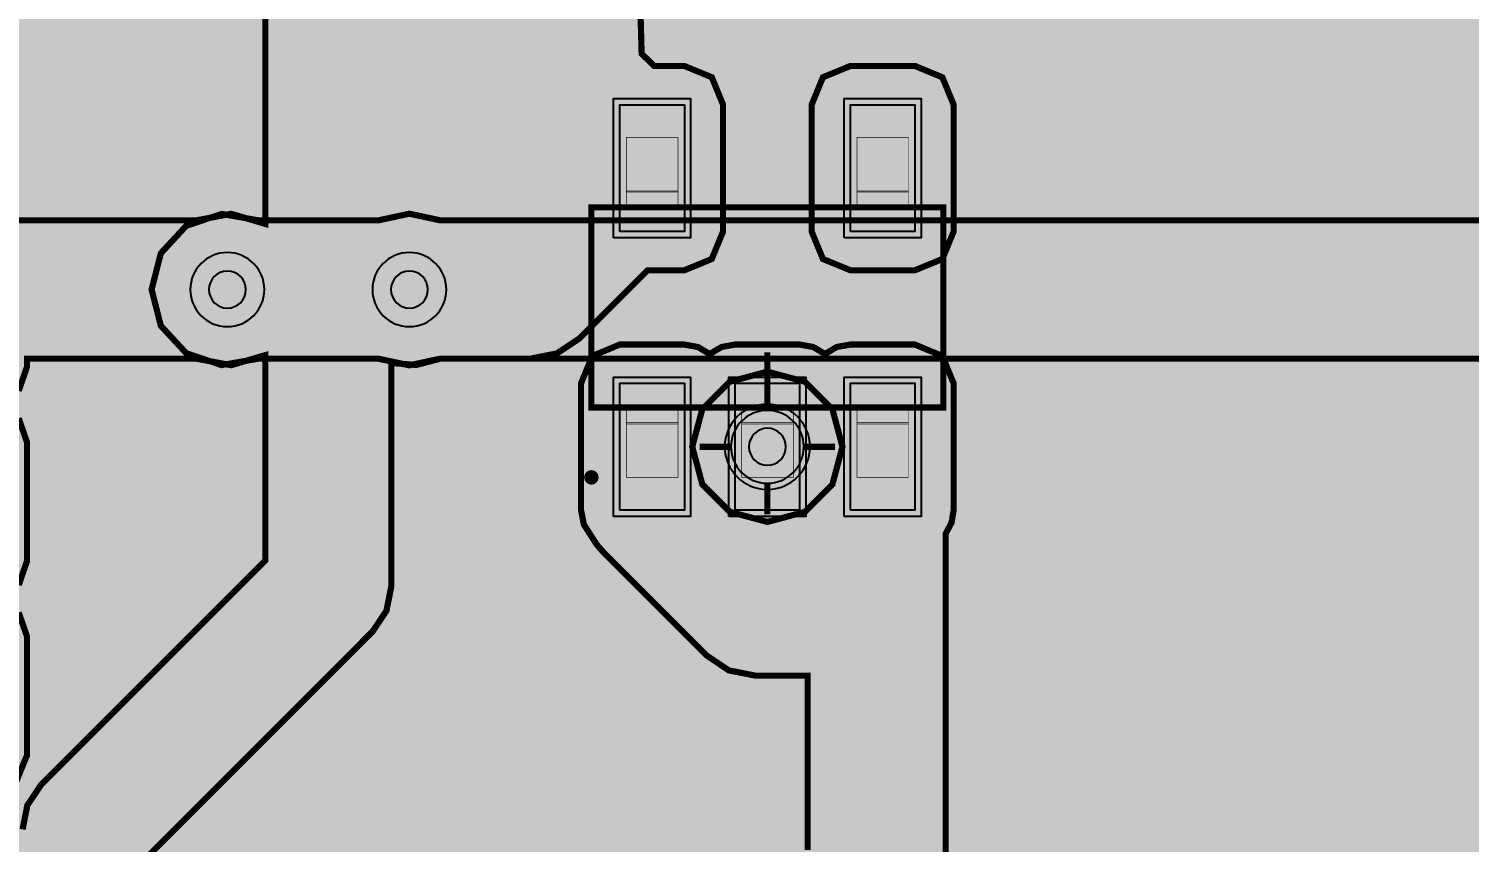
# Model space of a CAD drawing. Header units: millimetres. Extents: x -14.5 to 40, y -68.1 to 8.1.
# Drawn here: x 8.01 to 19.88, y -41.61 to -34.91 of the extents above; entities that cross this region are included whole.
import ezdxf

# ---------------------------------------------------------------- set-up
doc = ezdxf.new("R2010")
doc.units = ezdxf.units.MM
doc.header["$MEASUREMENT"] = 0
for name, color, linetype, true_color in [('Bottom-Layer', 7, 'Continuous', 0x0000ff), ('Bottom-Paste-Mask-Layer', 7, 'Continuous', 0x800000), ('Bottom-Solder-Mask-Layer', 7, 'Continuous', 0xaa00ff), ('Component-Marking-Layer', 7, 'Continuous', 0x66ffcc), ('Component-Shape-Layer', 7, 'Continuous', 0x00cccc), ('Document-Layer', 7, 'Continuous', 0xffffff), ('Hole-Layer', 7, 'Continuous', 0x222222), ('Multi-Layer', 7, 'Continuous', 0xc0c0c0), ('Pin-Floating-Layer', 7, 'Continuous', 0xff99ff), ('Pin-Soldering-Layer', 7, 'Continuous', 0xcc9999), ('Top-Layer', 7, 'Continuous', 0xff0000), ('Top-Paste-Mask-Layer', 7, 'Continuous', 0x808080), ('Top-Silkscreen-Layer', 7, 'Continuous', 0xffff00), ('Top-Solder-Mask-Layer', 7, 'Continuous', 0x800080)]:
    doc.layers.add(name, color=color, linetype=linetype, true_color=true_color)

msp = doc.modelspace()

# ---------------------------------------------------------------- hatches: boundary and pattern name
at = {"layer": 'Bottom-Layer'}
for points in [[(0.78, -0.455), (20.521, -0.455), (20.278, -0.675), (20.181, -0.987), (20.257, -1.305), (20.485, -1.541), (20.8, -1.627), (21.116, -1.541), (21.343, -1.305), (21.419, -0.987), (21.322, -0.675), (21.079, -0.455), (39.12, -0.455), (39.382, -0.618), (39.545, -0.88), (39.545, -6.251), (38.746, -5.453), (38.697, -5.411), (38.642, -5.377), (38.946, -5.087), (39.127, -4.709), (39.164, -4.291), (39.051, -3.887), (38.802, -3.55), (38.45, -3.321), (38.04, -3.232), (37.625, -3.293), (37.259, -3.496), (36.987, -3.816), (36.846, -4.211), (36.854, -4.631), (37.009, -5.02), (37.292, -5.33), (34.953, -5.33), (35.294, -5.053), (35.509, -4.669), (35.567, -4.233), (35.46, -3.807), (35.203, -3.45), (34.832, -3.214), (34.4, -3.131), (33.968, -3.214), (33.597, -3.45), (33.34, -3.807), (33.233, -4.233), (33.291, -4.669), (33.506, -5.053), (33.847, -5.33), (33.712, -5.33), (33.435, -5.153), (33.106, -5.142), (32.817, -5.3), (32.649, -5.583), (32.648, -5.912), (32.814, -6.196), (33.102, -6.355), (33.431, -6.347), (33.269, -6.704), (33.235, -7.095), (33.332, -7.475), (31.334, -9.474), (25.611, -9.474), (25.455, -9.173), (25.164, -8.998), (24.825, -9.001), (24.538, -9.181), (22.174, -9.181), (14.623, -1.631), (14.567, -1.339), (14.382, -1.106), (14.11, -0.986), (13.813, -1.005), (13.559, -1.159), (13.405, -1.413), (13.386, -1.71), (13.506, -1.982), (13.739, -2.167), (14.031, -2.223), (18.865, -7.057), (18.573, -7.11), (18.339, -7.292), (18.216, -7.563), (18.234, -7.859), (18.387, -8.113), (18.641, -8.266), (18.937, -8.284), (19.208, -8.161), (19.39, -7.927), (19.443, -7.635), (21.681, -9.874), (20.167, -9.874), (20.123, -9.831), (20.046, -9.497), (19.804, -9.255), (19.47, -9.177), (19.146, -9.286), (18.928, -9.551), (18.883, -9.89), (15.196, -6.204), (15.06, -6.113), (14.9, -6.081), (14.362, -6.081), (14.116, -5.915), (13.821, -5.881), (13.543, -5.988), (13.347, -6.211), (13.276, -6.5), (13.347, -6.789), (13.543, -7.012), (13.821, -7.119), (14.116, -7.085), (14.362, -6.919), (14.726, -6.919), (16.875, -9.067), (16.648, -9.308), (16.577, -9.631), (15.026, -11.181), (11.462, -11.181), (11.186, -11.004), (10.858, -10.992), (10.569, -11.149), (10.569, -7.156), (10.622, -6.853), (10.524, -6.561), (10.298, -6.352), (10, -6.276), (9.702, -6.352), (9.476, -6.561), (9.378, -6.853), (9.431, -7.156), (9.431, -15.4), (9.474, -15.618), (9.598, -15.802), (10.176, -16.381), (8.062, -16.381), (7.816, -16.215), (7.521, -16.181), (7.243, -16.288), (7.047, -16.511), (6.976, -16.8), (7.047, -17.089), (7.243, -17.312), (7.521, -17.419), (7.816, -17.386), (8.062, -17.219), (10.006, -17.219), (9.878, -17.546), (9.947, -17.889), (10.19, -18.142), (10.531, -18.223), (11.404, -19.096), (11.54, -19.187), (11.7, -19.219), (13.5, -19.219), (13.66, -19.187), (13.796, -19.096), (19.869, -13.023), (20.113, -12.987), (20.323, -12.859), (20.467, -12.66), (30.681, -22.874), (30.681, -39.916), (30.405, -40.12), (30.279, -40.439), (30.341, -40.776), (30.571, -41.03), (30.901, -41.124), (31.231, -41.029), (31.231, -57.088), (31.065, -57.334), (31.031, -57.629), (31.138, -57.907), (31.361, -58.103), (31.65, -58.174), (31.939, -58.103), (32.162, -57.907), (32.269, -57.629), (32.236, -57.334), (32.069, -57.088), (32.069, -54.661), (33.727, -56.319), (33.784, -56.611), (33.97, -56.844), (34.243, -56.964), (33.884, -57.323), (33.548, -57.226), (33.212, -57.326), (32.982, -57.591), (32.932, -57.937), (33.077, -58.257), (33.37, -58.448), (33.721, -58.45), (34.017, -58.264), (34.141, -58.223), (34.246, -58.146), (36.246, -56.146), (36.337, -56.01), (36.369, -55.85), (36.369, -54.05), (36.337, -53.89), (36.246, -53.754), (33.619, -51.126), (33.619, -18.759), (33.669, -18.766), (33.72, -18.769), (34.881, -18.769), (34.881, -49.038), (34.715, -49.284), (34.681, -49.579), (34.788, -49.857), (35.011, -50.053), (35.3, -50.124), (35.589, -50.053), (35.812, -49.857), (35.919, -49.579), (35.886, -49.284), (35.719, -49.038), (35.719, -18.874), (36.932, -17.661), (37.001, -18.097), (37.226, -18.477), (37.577, -18.745), (38.002, -18.865), (38.441, -18.818), (38.831, -18.612), (38.831, -44.956), (38.584, -44.809), (38.298, -44.79), (38.033, -44.902), (37.848, -45.121), (37.781, -45.4), (37.848, -45.679), (38.033, -45.899), (38.298, -46.011), (38.584, -45.991), (38.831, -45.845), (38.831, -49.576), (38.481, -49.926), (38.189, -49.983), (37.956, -50.168), (37.836, -50.44), (37.855, -50.736), (38.009, -50.991), (38.263, -51.145), (38.56, -51.164), (38.832, -51.043), (39.017, -50.81), (39.073, -50.519), (39.545, -50.047), (39.545, -59.32), (39.382, -59.582), (39.12, -59.745), (0.78, -59.745), (0.518, -59.582), (0.355, -59.32), (0.355, -0.88), (0.518, -0.618)], [(11.406, -36.483), (11.15, -36.428), (10.894, -36.483), (9.906, -36.483), (9.603, -36.43), (9.311, -36.528), (9.102, -36.754), (9.026, -37.053), (9.102, -37.351), (9.311, -37.577), (9.603, -37.675), (9.906, -37.622), (10.894, -37.622), (11.15, -37.677), (11.406, -37.622), (20.914, -37.622), (26.067, -42.774), (26.243, -43.026), (26.519, -43.163), (26.827, -43.151), (27.091, -42.994), (27.249, -42.729), (27.26, -42.422), (27.123, -42.146), (26.871, -41.969), (21.552, -36.65), (21.368, -36.527), (21.15, -36.483)], [(13.481, -38.348), (13.564, -38.657), (13.791, -38.884), (14.1, -38.967), (14.41, -38.884), (14.636, -38.657), (14.719, -38.348), (14.636, -38.038), (14.41, -37.812), (14.1, -37.729), (13.791, -37.812), (13.564, -38.038)], [(13.8, -38.348, 1), (14.4, -38.348, 1)]]:
    msp.add_hatch(color=256, dxfattribs=at).paths.add_polyline_path(points)
at = {"layer": 'Bottom-Paste-Mask-Layer'}
msp.add_hatch(color=256, dxfattribs=at).paths.add_polyline_path([(13.8, -38.348, 1), (14.4, -38.348, 1)])
at = {"layer": 'Bottom-Solder-Mask-Layer'}
msp.add_hatch(color=256, dxfattribs=at).paths.add_polyline_path([(13.749, -38.348, 1), (14.451, -38.348, 1)])
at = {"layer": 'Component-Marking-Layer'}
msp.add_hatch(color=256, dxfattribs=at).paths.add_polyline_path([(12.59, -38.6, 1), (12.71, -38.6, 1)])
msp.add_hatch(color=256, dxfattribs=at).paths.add_polyline_path([(12.59, -38.6, 1), (12.71, -38.6, 1)])
at = {"layer": 'Hole-Layer'}
msp.add_hatch(color=256, dxfattribs=at).paths.add_polyline_path([(13.948, -38.348, 1), (14.253, -38.348, 1)])
at = {"layer": 'Multi-Layer'}
msp.add_hatch(color=256, dxfattribs=at).paths.add_polyline_path([(13.8, -38.348, 1), (14.4, -38.348, 1)])
msp.add_hatch(color=256, dxfattribs=at).paths.add_polyline_path([(13.8, -38.348, 1), (14.4, -38.348, 1)])
msp.add_hatch(color=256, dxfattribs=at).paths.add_polyline_path([(13.8, -38.348, 1), (14.4, -38.348, 1)])
at = {"layer": 'Pin-Floating-Layer'}
for points in [[(12.938, -36.24), (13.363, -36.24), (13.363, -36.385), (12.938, -36.385)], [(12.938, -36.24), (13.363, -36.24), (13.363, -36.385), (12.938, -36.385)], [(14.838, -36.24), (15.263, -36.24), (15.263, -36.385), (14.838, -36.385)], [(14.838, -36.24), (15.263, -36.24), (15.263, -36.385), (14.838, -36.385)], [(12.938, -38.015), (13.363, -38.015), (13.363, -38.16), (12.938, -38.16)], [(12.938, -38.015), (13.363, -38.015), (13.363, -38.16), (12.938, -38.16)], [(13.888, -38.015), (14.313, -38.015), (14.313, -38.16), (13.888, -38.16)], [(13.888, -38.015), (14.313, -38.015), (14.313, -38.16), (13.888, -38.16)], [(14.838, -38.015), (15.263, -38.015), (15.263, -38.16), (14.838, -38.16)], [(14.838, -38.015), (15.263, -38.015), (15.263, -38.16), (14.838, -38.16)]]:
    msp.add_hatch(color=256, dxfattribs=at).paths.add_polyline_path(points)
at = {"layer": 'Pin-Soldering-Layer'}
for points in [[(12.938, -36.25), (13.363, -36.25), (13.363, -35.8), (12.938, -35.8)], [(12.938, -36.25), (13.363, -36.25), (13.363, -35.8), (12.938, -35.8)], [(14.838, -36.25), (15.263, -36.25), (15.263, -35.8), (14.838, -35.8)], [(14.838, -36.25), (15.263, -36.25), (15.263, -35.8), (14.838, -35.8)], [(12.938, -38.15), (13.363, -38.15), (13.363, -38.6), (12.938, -38.6)], [(12.938, -38.15), (13.363, -38.15), (13.363, -38.6), (12.938, -38.6)], [(13.888, -38.15), (14.313, -38.15), (14.313, -38.6), (13.888, -38.6)], [(13.888, -38.15), (14.313, -38.15), (14.313, -38.6), (13.888, -38.6)], [(14.838, -38.15), (15.263, -38.15), (15.263, -38.6), (14.838, -38.6)], [(14.838, -38.15), (15.263, -38.15), (15.263, -38.6), (14.838, -38.6)]]:
    msp.add_hatch(color=256, dxfattribs=at).paths.add_polyline_path(points)
at = {"layer": 'Top-Layer'}
for points in [[(0.78, -0.455), (14.181, -0.455), (14.181, -1.003), (13.834, -0.999), (13.538, -1.181), (12.998, -1.181), (12.998, -1.006), (12.904, -0.78), (12.679, -0.687), (11.302, -0.687), (11.076, -0.78), (10.983, -1.006), (10.983, -2.138), (11.076, -2.364), (11.302, -2.457), (12.679, -2.457), (12.904, -2.364), (12.998, -2.138), (12.998, -2.019), (13.538, -2.019), (13.73, -2.163), (13.962, -2.223), (14.2, -2.191), (14.186, -2.245), (14.181, -2.3), (14.181, -2.7), (14.184, -2.741), (14.191, -2.781), (12.905, -2.781), (12.802, -2.711), (12.679, -2.687), (11.302, -2.687), (11.076, -2.78), (10.983, -3.006), (10.983, -3.775), (10.729, -4.028), (10.434, -4.028), (9.62, -3.214), (9.62, -2.85), (9.562, -2.667), (9.409, -2.55), (9.562, -2.433), (9.62, -2.25), (9.62, -1.45), (9.526, -1.224), (9.301, -1.131), (8.401, -1.131), (8.175, -1.224), (8.082, -1.45), (8.082, -2.25), (8.139, -2.433), (8.292, -2.55), (8.2, -2.602), (8.13, -2.681), (6.309, -2.681), (6.236, -2.587), (6.134, -2.526), (6.286, -2.409), (6.344, -2.226), (6.344, -1.426), (6.251, -1.2), (6.025, -1.107), (5.125, -1.107), (4.899, -1.2), (4.806, -1.426), (4.806, -2.226), (4.864, -2.409), (5.017, -2.526), (4.864, -2.643), (4.806, -2.826), (4.806, -3.626), (4.868, -3.815), (5.03, -3.931), (5.03, -4.952), (4.882, -4.952), (4.656, -5.046), (4.563, -5.272), (4.563, -6.649), (4.656, -6.874), (4.882, -6.968), (6.014, -6.968), (6.24, -6.874), (6.333, -6.649), (6.333, -5.272), (6.289, -5.109), (6.168, -4.992), (6.168, -3.911), (6.229, -3.871), (6.279, -3.819), (8.13, -3.819), (8.246, -3.929), (8.401, -3.969), (8.765, -3.969), (9.748, -4.952), (9.65, -5.066), (9.615, -5.212), (9.615, -5.981), (9.598, -5.998), (9.474, -6.182), (9.431, -6.4), (9.431, -6.644), (9.376, -6.9), (9.431, -7.156), (9.431, -7.211), (9.356, -7.211), (9.131, -7.304), (9.037, -7.53), (9.037, -8.365), (7.867, -7.194), (7.867, -6.968), (8.014, -6.968), (8.24, -6.874), (8.333, -6.649), (8.333, -5.272), (8.24, -5.046), (8.014, -4.952), (6.882, -4.952), (6.656, -5.046), (6.563, -5.272), (6.563, -6.649), (6.656, -6.874), (6.882, -6.968), (7.029, -6.968), (7.029, -7.368), (7.061, -7.528), (7.152, -7.664), (8.944, -9.456), (8.997, -9.502), (9.057, -9.537), (8.925, -9.655), (8.876, -9.825), (8.876, -11.175), (8.876, -11.178), (8.876, -11.181), (8, -11.181), (7.84, -11.213), (7.704, -11.304), (2.293, -16.715), (1.311, -16.715), (1.086, -16.808), (0.992, -17.034), (0.992, -18.166), (1.086, -18.392), (1.311, -18.485), (2.689, -18.485), (2.914, -18.392), (3.008, -18.166), (3.008, -17.185), (8.174, -12.019), (10.538, -12.019), (10.8, -12.191), (11.113, -12.214), (11.397, -12.082), (11.581, -11.828), (11.581, -13), (11.613, -13.16), (11.704, -13.296), (12.504, -14.096), (12.64, -14.187), (12.8, -14.219), (13.227, -14.219), (13.44, -14.433), (13.078, -14.433), (12.853, -14.526), (12.759, -14.752), (12.759, -15.172), (11.115, -16.817), (11.003, -16.984), (10.963, -17.181), (10.754, -17.03), (10.502, -16.976), (10.393, -16.789), (10.189, -16.715), (8.812, -16.715), (8.586, -16.808), (8.492, -17.034), (8.492, -18.166), (8.586, -18.392), (8.812, -18.485), (10.189, -18.485), (10.393, -18.411), (10.502, -18.224), (10.754, -18.17), (10.963, -18.019), (10.963, -27.862), (10.931, -27.858), (10.9, -27.856), (10.2, -27.856), (9.974, -27.949), (9.881, -28.175), (9.881, -29.274), (7.776, -31.378), (7.215, -31.378), (6.989, -31.472), (6.896, -31.697), (6.896, -32.504), (6.989, -32.729), (7.215, -32.823), (8.079, -32.823), (8.304, -32.729), (8.398, -32.504), (8.398, -31.942), (10.596, -29.744), (10.9, -29.744), (10.931, -29.743), (10.963, -29.738), (10.963, -30.285), (10.115, -31.133), (10.002, -31.301), (9.963, -31.5), (9.963, -36.512), (9.682, -36.429), (9.394, -36.483), (7.905, -36.483), (7.801, -36.415), (7.68, -36.391), (5.591, -36.391), (5.591, -36.255), (7.517, -34.33), (8.079, -34.33), (8.304, -34.236), (8.398, -34.011), (8.398, -33.204), (8.304, -32.979), (8.079, -32.885), (7.215, -32.885), (6.989, -32.979), (6.896, -33.204), (6.896, -33.766), (4.97, -35.691), (4.97, -34.33), (4.983, -34.33), (5.209, -34.236), (5.302, -34.011), (5.302, -33.204), (5.209, -32.979), (4.983, -32.885), (4.119, -32.885), (3.893, -32.979), (3.8, -33.204), (3.8, -34.011), (3.893, -34.236), (4.119, -34.33), (4.132, -34.33), (4.132, -36.648), (3.544, -37.236), (3.544, -36.71), (3.451, -36.485), (3.225, -36.391), (2.591, -36.391), (2.591, -34.068), (2.56, -33.908), (2.469, -33.772), (2.463, -33.766), (2.463, -33.204), (2.369, -32.979), (2.144, -32.885), (1.28, -32.885), (1.054, -32.979), (0.961, -33.204), (0.961, -34.011), (1.054, -34.236), (1.28, -34.33), (1.753, -34.33), (1.753, -36.391), (1.12, -36.391), (0.894, -36.485), (0.801, -36.71), (0.801, -37.69), (0.869, -37.887), (1.044, -38), (0.869, -38.113), (0.801, -38.31), (0.801, -39.29), (0.869, -39.487), (1.044, -39.6), (0.869, -39.713), (0.801, -39.91), (0.801, -40.89), (0.894, -41.116), (1.12, -41.209), (3.225, -41.209), (3.451, -41.116), (3.544, -40.89), (3.544, -40.021), (5.256, -38.309), (5.256, -38.312), (5.256, -39.29), (5.324, -39.487), (5.5, -39.6), (5.324, -39.713), (5.256, -39.91), (5.256, -40.89), (5.349, -41.116), (5.575, -41.209), (7.68, -41.209), (7.906, -41.116), (7.999, -40.89), (7.999, -39.91), (7.931, -39.713), (7.756, -39.6), (7.931, -39.487), (7.999, -39.29), (7.999, -38.31), (7.931, -38.113), (7.756, -38), (7.931, -37.887), (7.999, -37.69), (7.999, -37.622), (9.394, -37.622), (9.682, -37.676), (9.963, -37.593), (9.963, -39.285), (8.115, -41.133), (8.002, -41.301), (7.963, -41.5), (7.963, -43.5), (8.002, -43.699), (8.115, -43.867), (11.115, -46.867), (11.283, -46.98), (11.482, -47.019), (11.781, -47.019), (11.781, -48.006), (11.095, -48.006), (10.869, -48.1), (10.776, -48.325), (10.776, -49.675), (10.869, -49.901), (11.095, -49.994), (11.236, -49.994), (11.236, -50.766), (9.901, -52.101), (9.793, -52.253), (9.74, -52.431), (4.7, -52.431), (4.482, -52.474), (4.298, -52.598), (3.379, -53.516), (2.973, -53.488), (2.583, -53.608), (2.262, -53.858), (2.052, -54.207), (1.981, -54.608), (2.058, -55.008), (2.273, -55.354), (2.598, -55.6), (2.261, -55.86), (2.045, -56.226), (1.982, -56.647), (2.08, -57.06), (2.325, -57.408), (2.683, -57.638), (3.1, -57.719), (3.517, -57.638), (3.875, -57.408), (4.12, -57.06), (4.218, -56.647), (4.155, -56.226), (3.939, -55.86), (3.602, -55.6), (3.906, -55.376), (4.119, -55.063), (4.215, -54.698), (4.184, -54.321), (4.936, -53.569), (10.071, -53.569), (10.401, -53.899), (10.584, -54.021), (10.8, -54.064), (12.3, -54.064), (12.516, -54.021), (12.699, -53.899), (13.056, -53.542), (13.056, -53.945), (13.082, -54.07), (13.154, -54.175), (13.082, -54.28), (13.056, -54.405), (13.056, -54.895), (13.15, -55.121), (13.375, -55.214), (13.535, -55.214), (13.535, -55.603), (13.567, -55.763), (13.657, -55.899), (15.832, -58.074), (15.832, -58.6), (15.925, -58.826), (16.151, -58.919), (16.951, -58.919), (17.177, -58.826), (17.27, -58.6), (17.27, -57.8), (17.177, -57.575), (16.951, -57.481), (16.425, -57.481), (14.373, -55.429), (14.373, -55.214), (14.532, -55.214), (14.758, -55.121), (14.851, -54.895), (14.851, -54.405), (14.826, -54.28), (14.753, -54.175), (14.826, -54.07), (14.851, -53.945), (14.851, -53.455), (14.826, -53.33), (14.753, -53.225), (14.826, -53.12), (14.851, -52.995), (14.851, -52.564), (15.768, -52.564), (15.898, -52.695), (15.696, -52.799), (15.615, -53.012), (15.615, -54.389), (15.708, -54.614), (15.934, -54.708), (17.066, -54.708), (17.292, -54.614), (17.385, -54.389), (17.385, -53.012), (17.293, -52.787), (17.069, -52.693), (17.069, -51.236), (18.311, -49.994), (19.205, -49.994), (19.431, -49.901), (19.524, -49.675), (19.524, -48.325), (19.483, -48.169), (19.372, -48.053), (19.372, -45.437), (19.543, -45.265), (19.616, -45.265), (19.644, -45.264), (19.672, -45.26), (20.215, -45.26), (20.215, -45.389), (20.308, -45.614), (20.534, -45.708), (21.666, -45.708), (21.892, -45.614), (21.985, -45.389), (21.985, -44.52), (22.215, -44.29), (22.215, -45.389), (22.308, -45.614), (22.534, -45.708), (23.666, -45.708), (23.892, -45.614), (23.985, -45.389), (23.985, -44.012), (23.892, -43.786), (23.666, -43.693), (22.812, -43.693), (22.836, -43.669), (24.764, -43.669), (25.031, -43.936), (25.031, -44.5), (25.044, -44.619), (25.081, -44.733), (25.081, -45.15), (25.121, -45.305), (25.231, -45.421), (25.231, -46.881), (24.95, -46.881), (24.724, -46.975), (24.631, -47.2), (24.631, -48.2), (24.724, -48.426), (24.95, -48.519), (26.45, -48.519), (26.676, -48.426), (26.769, -48.2), (26.769, -47.269), (27.593, -47.269), (27.593, -48.366), (27.686, -48.592), (27.912, -48.685), (29.289, -48.685), (29.514, -48.592), (29.608, -48.366), (29.608, -47.312), (31.731, -49.436), (31.731, -55.2), (31.773, -55.414), (31.891, -55.596), (31.384, -55.596), (31.173, -55.676), (31.067, -55.876), (29.7, -54.509), (29.961, -54.317), (30.134, -54.043), (30.194, -53.725), (30.194, -52.825), (30.109, -52.45), (29.87, -52.148), (29.525, -51.979), (29.14, -51.976), (28.792, -52.139), (28.687, -51.937), (28.475, -51.856), (27.969, -51.856), (27.969, -51.38), (28.275, -51.42), (28.563, -51.308), (28.762, -51.072), (28.823, -50.769), (28.896, -50.696), (28.902, -50.691), (28.907, -50.685), (29.289, -50.685), (29.514, -50.592), (29.608, -50.366), (29.608, -49.234), (29.514, -49.008), (29.289, -48.915), (27.912, -48.915), (27.686, -49.008), (27.593, -49.234), (27.593, -50.366), (27.604, -50.451), (27.638, -50.53), (27.636, -50.532), (26.769, -49.664), (26.769, -49.4), (26.676, -49.175), (26.45, -49.081), (24.95, -49.081), (24.75, -49.151), (24.639, -49.331), (24.425, -49.331), (24.207, -49.374), (24.023, -49.498), (22.198, -51.323), (22.074, -51.507), (22.031, -51.725), (22.031, -51.856), (21.525, -51.856), (21.313, -51.937), (21.208, -52.139), (20.855, -51.975), (20.466, -51.981), (20.119, -52.157), (20.119, -51.874), (21.407, -50.585), (22.389, -50.585), (22.614, -50.492), (22.708, -50.266), (22.708, -49.134), (22.614, -48.908), (22.389, -48.815), (21.012, -48.815), (20.786, -48.908), (20.693, -49.134), (20.693, -50.115), (19.404, -51.404), (19.313, -51.54), (19.281, -51.7), (19.281, -52.776), (19.181, -52.714), (19.066, -52.693), (17.934, -52.693), (17.708, -52.786), (17.615, -53.012), (17.615, -54.389), (17.708, -54.614), (17.934, -54.708), (18.081, -54.708), (18.081, -57.481), (17.649, -57.481), (17.423, -57.574), (17.33, -57.8), (17.33, -58.6), (17.423, -58.826), (17.649, -58.919), (18.449, -58.919), (18.675, -58.826), (18.768, -58.6), (18.768, -58.074), (18.796, -58.045), (18.887, -57.909), (18.919, -57.749), (18.919, -54.708), (19.066, -54.708), (19.292, -54.614), (19.385, -54.389), (19.385, -54.177), (19.394, -54.187), (19.404, -54.196), (20.204, -54.996), (20.34, -55.087), (20.5, -55.119), (22.5, -55.119), (22.66, -55.087), (22.796, -54.996), (24.047, -53.746), (24.054, -53.738), (24.062, -53.73), (24.354, -54.021), (24.49, -54.112), (24.65, -54.144), (24.85, -54.144), (25.01, -54.112), (25.146, -54.021), (25.25, -53.918), (26.68, -55.347), (26.816, -55.438), (26.976, -55.47), (28.402, -55.47), (29.197, -56.265), (28.887, -56.367), (28.632, -56.572), (28.464, -56.853), (28.406, -57.175), (28.406, -57.775), (28.504, -58.188), (28.777, -58.513), (29.167, -58.68), (29.59, -58.655), (29.957, -58.442), (29.957, -58.651), (29.989, -58.811), (30.08, -58.947), (30.877, -59.745), (0.78, -59.745), (0.518, -59.582), (0.355, -59.32), (0.355, -0.88), (0.518, -0.618)], [(12.969, -18.056), (13.023, -17.771), (12.943, -17.493), (12.746, -17.28), (12.474, -17.18), (12.186, -17.214), (13.465, -15.935), (13.803, -15.935), (13.844, -16.021), (13.904, -16.096), (15.381, -17.574), (15.381, -26.256), (14.225, -26.256), (14, -26.349), (13.906, -26.575), (13.906, -28.435), (14, -28.661), (14.225, -28.754), (15.381, -28.754), (15.381, -28.8), (15.413, -28.96), (15.504, -29.096), (18.904, -32.496), (19.04, -32.587), (19.2, -32.619), (19.538, -32.619), (19.559, -32.641), (19.581, -32.662), (19.581, -32.983), (19.518, -32.983), (19.293, -33.076), (19.199, -33.302), (19.199, -34.166), (19.293, -34.392), (19.518, -34.485), (20.325, -34.485), (20.551, -34.392), (20.644, -34.166), (20.644, -33.302), (20.582, -33.113), (20.419, -32.997), (20.419, -32.662), (20.582, -32.425), (20.621, -32.139), (20.528, -31.867), (20.655, -31.798), (20.739, -31.681), (20.856, -31.824), (21.034, -31.878), (21.32, -31.878), (21.32, -32.983), (21.025, -32.983), (20.8, -33.076), (20.706, -33.302), (20.706, -34.166), (20.8, -34.392), (21.025, -34.485), (21.832, -34.485), (22.057, -34.392), (22.151, -34.166), (22.151, -33.501), (22.156, -33.462), (22.158, -33.424), (22.158, -31.878), (22.444, -31.878), (22.669, -31.785), (22.763, -31.559), (22.763, -30.756), (28.181, -36.174), (28.181, -37.938), (28.019, -38.174), (27.979, -38.458), (28.07, -38.729), (28.273, -38.932), (24.751, -42.531), (22.6, -42.531), (22.382, -42.574), (22.198, -42.698), (21.203, -43.693), (20.534, -43.693), (20.308, -43.786), (20.215, -44.012), (20.215, -44.14), (19.316, -44.14), (19.279, -44.141), (19.242, -44.145), (19.006, -44.145), (18.781, -44.238), (18.687, -44.464), (18.687, -44.537), (18.513, -44.711), (18.513, -44.454), (18.419, -44.228), (18.194, -44.135), (18.121, -44.135), (17.483, -43.497), (17.514, -43.421), (17.525, -43.339), (17.525, -41.989), (17.432, -41.764), (17.206, -41.67), (15.796, -41.67), (15.674, -41.695), (15.57, -41.764), (15.57, -39.063), (15.618, -38.972), (15.635, -38.87), (15.635, -37.825), (15.542, -37.6), (15.316, -37.506), (14.784, -37.506), (14.672, -37.526), (14.575, -37.584), (14.478, -37.526), (14.366, -37.506), (13.834, -37.506), (13.723, -37.526), (13.625, -37.584), (13.528, -37.526), (13.416, -37.506), (12.884, -37.506), (12.658, -37.6), (12.565, -37.825), (12.565, -38.87), (12.588, -38.988), (12.653, -39.09), (12.696, -39.156), (12.748, -39.216), (13.599, -40.067), (13.783, -40.19), (14.001, -40.233), (14.432, -40.233), (14.432, -41.67), (13.796, -41.67), (13.57, -41.764), (13.477, -41.989), (13.477, -43.339), (13.57, -43.565), (13.796, -43.658), (13.892, -43.658), (13.628, -43.923), (12.624, -42.919), (12.624, -42.025), (12.531, -41.8), (12.305, -41.706), (10.895, -41.706), (10.718, -41.76), (10.6, -41.904), (10.483, -41.76), (10.305, -41.706), (9.01, -41.706), (10.849, -39.867), (10.961, -39.699), (11.001, -39.5), (11.001, -37.658), (11.207, -37.674), (11.406, -37.622), (12.15, -37.622), (12.368, -37.578), (12.552, -37.455), (13.113, -36.894), (13.416, -36.894), (13.642, -36.801), (13.735, -36.575), (13.735, -35.53), (13.642, -35.304), (13.416, -35.211), (13.166, -35.211), (13.147, -35.191), (13.128, -35.172), (13.064, -35.111), (12.996, -32.594), (13.105, -32.594), (13.283, -32.54), (13.4, -32.397), (13.518, -32.54), (13.695, -32.594), (15.105, -32.594), (15.331, -32.501), (15.424, -32.275), (15.424, -30.925), (15.331, -30.699), (15.105, -30.606), (13.695, -30.606), (13.518, -30.66), (13.4, -30.804), (13.283, -30.66), (13.105, -30.606), (12.969, -30.606)], [(14.465, -36.575), (14.558, -36.801), (14.784, -36.894), (15.316, -36.894), (15.542, -36.801), (15.635, -36.575), (15.635, -35.53), (15.542, -35.304), (15.316, -35.211), (14.784, -35.211), (14.558, -35.304), (14.465, -35.53)], [(12.884, -36.575), (12.884, -35.53), (13.416, -35.53), (13.416, -36.575)], [(14.784, -36.575), (14.784, -35.53), (15.316, -35.53), (15.316, -36.575)], [(12.884, -38.87), (12.884, -37.825), (13.416, -37.825), (13.416, -38.87)], [(13.834, -38.87), (13.834, -37.825), (14.366, -37.825), (14.366, -38.87)], [(14.784, -38.87), (14.784, -37.825), (15.316, -37.825), (15.316, -38.87)], [(13.8, -38.348, 1), (14.4, -38.348, 1)]]:
    msp.add_hatch(color=256, dxfattribs=at).paths.add_polyline_path(points)
at = {"layer": 'Top-Paste-Mask-Layer'}
for points in [[(12.884, -36.575), (12.884, -35.53), (13.416, -35.53), (13.416, -36.575)], [(14.784, -36.575), (14.784, -35.53), (15.316, -35.53), (15.316, -36.575)], [(12.884, -38.87), (12.884, -37.825), (13.416, -37.825), (13.416, -38.87)], [(13.834, -38.87), (13.834, -37.825), (14.366, -37.825), (14.366, -38.87)], [(14.784, -38.87), (14.784, -37.825), (15.316, -37.825), (15.316, -38.87)], [(13.8, -38.348, 1), (14.4, -38.348, 1)]]:
    msp.add_hatch(color=256, dxfattribs=at).paths.add_polyline_path(points)
at = {"layer": 'Top-Solder-Mask-Layer'}
for points in [[(12.833, -36.626), (12.833, -35.479), (13.467, -35.479), (13.467, -36.626)], [(14.733, -36.626), (14.733, -35.479), (15.367, -35.479), (15.367, -36.626)], [(12.833, -38.921), (12.833, -37.774), (13.467, -37.774), (13.467, -38.921)], [(13.783, -38.921), (13.783, -37.774), (14.417, -37.774), (14.417, -38.921)], [(14.733, -38.921), (14.733, -37.774), (15.367, -37.774), (15.367, -38.921)], [(13.749, -38.348, 1), (14.451, -38.348, 1)]]:
    msp.add_hatch(color=256, dxfattribs=at).paths.add_polyline_path(points)

# ---------------------------------------------------------------- linework, layer by layer
at = {"layer": 'Bottom-Layer'}
for points, const_width in [([(21.15, -36.483), (11.406, -36.483), (11.15, -36.428), (10.894, -36.483), (9.906, -36.483), (9.603, -36.43), (9.311, -36.528), (9.102, -36.754), (9.026, -37.053), (9.102, -37.351), (9.311, -37.577), (9.603, -37.675), (9.906, -37.622), (10.894, -37.622), (11.15, -37.677), (11.406, -37.622), (20.914, -37.622)], 0.0508), ([(11.15, -37.053), (9.65, -37.053)], 0.5), ([(11.15, -37.053), (21.15, -37.053)], 0.5), ([(14.1, -38.05), (14.1, -37.791)], 0.0508), ([(13.803, -38.348), (13.543, -38.348)], 0.0508), ([(14.397, -38.348), (14.657, -38.348)], 0.0508), ([(14.1, -38.645), (14.1, -38.904)], 0.0508)]:
    msp.add_lwpolyline(points, dxfattribs=dict(at, const_width=const_width))
at = {"layer": 'Bottom-Layer', "const_width": 0.0508}
msp.add_lwpolyline([(13.481, -38.348), (13.564, -38.657), (13.791, -38.884), (14.1, -38.967), (14.41, -38.884), (14.636, -38.657), (14.719, -38.348), (14.636, -38.038), (14.41, -37.812), (14.1, -37.729), (13.791, -37.812), (13.564, -38.038)], close=True, dxfattribs=at)
at = {"layer": 'Bottom-Layer'}
msp.add_lwpolyline([(13.8, -38.348, 1), (14.4, -38.348, 1)], format="xyb", close=True, dxfattribs=at)
at = {"layer": 'Bottom-Paste-Mask-Layer'}
msp.add_lwpolyline([(13.8, -38.348, 1), (14.4, -38.348, 1)], format="xyb", close=True, dxfattribs=at)
at = {"layer": 'Bottom-Solder-Mask-Layer'}
msp.add_lwpolyline([(13.749, -38.348, 1), (14.451, -38.348, 1)], format="xyb", close=True, dxfattribs=at)
at = {"layer": 'Component-Marking-Layer', "const_width": 0.129}
msp.add_lwpolyline([(12.59, -38.6, 1), (12.71, -38.6, 1)], format="xyb", close=True, dxfattribs=at)
msp.add_lwpolyline([(12.59, -38.6, 1), (12.71, -38.6, 1)], format="xyb", close=True, dxfattribs=at)
at = {"layer": 'Component-Shape-Layer', "const_width": 0.0508}
msp.add_lwpolyline([(12.65, -36.375), (15.55, -36.375), (15.55, -38.025), (12.65, -38.025)], close=True, dxfattribs=at)
msp.add_lwpolyline([(12.65, -36.375), (15.55, -36.375), (15.55, -38.025), (12.65, -38.025)], close=True, dxfattribs=at)
at = {"layer": 'Document-Layer', "const_width": 0.2}
msp.add_lwpolyline([(12.984, -38.851, 1), (13.184, -38.851), (13.184, -38.851, 1), (12.984, -38.851)], format="xyb", dxfattribs=at)
msp.add_lwpolyline([(12.984, -38.851, 1), (13.184, -38.851), (13.184, -38.851, 1), (12.984, -38.851)], format="xyb", dxfattribs=at)
at = {"layer": 'Hole-Layer'}
for points in [[(9.498, -37.053, 1), (9.803, -37.053), (9.803, -37.053, 1), (9.498, -37.053)], [(10.998, -37.053, 1), (11.303, -37.053), (11.303, -37.053, 1), (10.998, -37.053)], [(13.948, -38.348, 1), (14.253, -38.348), (14.253, -38.348, 1), (13.948, -38.348)]]:
    msp.add_lwpolyline(points, format="xyb", dxfattribs=at)
at = {"layer": 'Multi-Layer'}
for points in [[(9.345, -37.053, 1), (9.955, -37.053), (9.955, -37.053, 1), (9.345, -37.053)], [(10.845, -37.053, 1), (11.455, -37.053), (11.455, -37.053, 1), (10.845, -37.053)]]:
    msp.add_lwpolyline(points, format="xyb", dxfattribs=at)
msp.add_lwpolyline([(13.8, -38.348, 1), (14.4, -38.348, 1)], format="xyb", close=True, dxfattribs=at)
msp.add_lwpolyline([(13.8, -38.348, 1), (14.4, -38.348, 1)], format="xyb", close=True, dxfattribs=at)
msp.add_lwpolyline([(13.8, -38.348, 1), (14.4, -38.348, 1)], format="xyb", close=True, dxfattribs=at)
at = {"layer": 'Pin-Floating-Layer', "const_width": 0.00508}
for points in [[(12.938, -36.24), (13.363, -36.24), (13.363, -36.385), (12.938, -36.385)], [(12.938, -36.24), (13.363, -36.24), (13.363, -36.385), (12.938, -36.385)], [(14.838, -36.24), (15.263, -36.24), (15.263, -36.385), (14.838, -36.385)], [(14.838, -36.24), (15.263, -36.24), (15.263, -36.385), (14.838, -36.385)], [(12.938, -38.015), (13.363, -38.015), (13.363, -38.16), (12.938, -38.16)], [(12.938, -38.015), (13.363, -38.015), (13.363, -38.16), (12.938, -38.16)], [(13.888, -38.015), (14.313, -38.015), (14.313, -38.16), (13.888, -38.16)], [(13.888, -38.015), (14.313, -38.015), (14.313, -38.16), (13.888, -38.16)], [(14.838, -38.015), (15.263, -38.015), (15.263, -38.16), (14.838, -38.16)], [(14.838, -38.015), (15.263, -38.015), (15.263, -38.16), (14.838, -38.16)]]:
    msp.add_lwpolyline(points, close=True, dxfattribs=at)
at = {"layer": 'Pin-Soldering-Layer', "const_width": 0.00508}
for points in [[(12.938, -36.25), (13.363, -36.25), (13.363, -35.8), (12.938, -35.8)], [(12.938, -36.25), (13.363, -36.25), (13.363, -35.8), (12.938, -35.8)], [(14.838, -36.25), (15.263, -36.25), (15.263, -35.8), (14.838, -35.8)], [(14.838, -36.25), (15.263, -36.25), (15.263, -35.8), (14.838, -35.8)], [(12.938, -38.15), (13.363, -38.15), (13.363, -38.6), (12.938, -38.6)], [(12.938, -38.15), (13.363, -38.15), (13.363, -38.6), (12.938, -38.6)], [(13.888, -38.15), (14.313, -38.15), (14.313, -38.6), (13.888, -38.6)], [(13.888, -38.15), (14.313, -38.15), (14.313, -38.6), (13.888, -38.6)], [(14.838, -38.15), (15.263, -38.15), (15.263, -38.6), (14.838, -38.6)], [(14.838, -38.15), (15.263, -38.15), (15.263, -38.6), (14.838, -38.6)]]:
    msp.add_lwpolyline(points, close=True, dxfattribs=at)
at = {"layer": 'Top-Layer'}
for points, const_width in [([(10.482, -39.5), (10.482, -31.5)], 0.4), ([(12.4, -31.6), (12.501, -35.361)], 0.5), ([(9.963, -31.5), (9.963, -36.512), (9.682, -36.429), (9.394, -36.483), (7.905, -36.483), (7.801, -36.415), (7.68, -36.391), (5.591, -36.391), (5.591, -36.255), (7.517, -34.33)], 0.0508), ([(9.01, -41.706), (10.849, -39.867), (10.961, -39.699), (11.001, -39.5), (11.001, -37.658), (11.207, -37.674), (11.406, -37.622), (12.15, -37.622), (12.368, -37.578), (12.552, -37.455), (13.113, -36.894), (13.416, -36.894), (13.642, -36.801), (13.735, -36.575), (13.735, -35.53), (13.642, -35.304), (13.416, -35.211), (13.166, -35.211), (13.147, -35.191), (13.128, -35.172), (13.064, -35.111), (12.996, -32.594)], 0.0508), ([(12.501, -35.361), (12.737, -35.585)], 0.5), ([(12.501, -35.404), (12.501, -35.361)], 0.5), ([(12.737, -35.585), (12.759, -36.431)], 0.5), ([(13.15, -36.053), (12.536, -36.666)], 0.5), ([(12.759, -36.431), (12.536, -36.666)], 0.5), ([(12.536, -36.666), (12.15, -37.053)], 0.5), ([(9.65, -37.053), (6.775, -37.053)], 0.5), ([(12.15, -37.053), (11.15, -37.053)], 0.5), ([(15.57, -41.764), (15.57, -39.063), (15.618, -38.972), (15.635, -38.87), (15.635, -37.825), (15.542, -37.6), (15.316, -37.506), (14.784, -37.506), (14.672, -37.526), (14.575, -37.584), (14.478, -37.526), (14.366, -37.506), (13.834, -37.506), (13.723, -37.526), (13.625, -37.584), (13.528, -37.526), (13.416, -37.506), (12.884, -37.506), (12.658, -37.6), (12.565, -37.825), (12.565, -38.87), (12.588, -38.988), (12.653, -39.09), (12.696, -39.156), (12.748, -39.216), (13.599, -40.067), (13.783, -40.19), (14.001, -40.233), (14.432, -40.233), (14.432, -41.67)], 0.0508), ([(7.931, -37.887), (7.999, -37.69), (7.999, -37.622), (9.394, -37.622), (9.682, -37.676), (9.963, -37.593), (9.963, -39.285), (8.115, -41.133), (8.002, -41.301), (7.963, -41.5)], 0.0508), ([(14.1, -37.828), (14.1, -37.569)], 0.0508), ([(7.931, -39.487), (7.999, -39.29), (7.999, -38.31), (7.931, -38.113)], 0.0508), ([(13.15, -38.814), (13.15, -38.348)], 0.5), ([(15.001, -38.397), (15.05, -38.348)], 0.5), ([(15.001, -39.664), (15.001, -38.397)], 0.5), ([(14.001, -39.664), (13.15, -38.814)], 0.5), ([(8.482, -41.5), (10.482, -39.5)], 0.4), ([(15.001, -39.664), (14.001, -39.664)], 0.5), ([(15.001, -42.164), (15.001, -39.664)], 0.5), ([(7.906, -41.116), (7.999, -40.89), (7.999, -39.91), (7.931, -39.713)], 0.0508), ([(8.482, -43.5), (8.482, -41.5)], 0.4)]:
    msp.add_lwpolyline(points, dxfattribs=dict(at, const_width=const_width))
at = {"layer": 'Top-Layer', "const_width": 0.0508}
msp.add_lwpolyline([(14.465, -36.575), (14.558, -36.801), (14.784, -36.894), (15.316, -36.894), (15.542, -36.801), (15.635, -36.575), (15.635, -35.53), (15.542, -35.304), (15.316, -35.211), (14.784, -35.211), (14.558, -35.304), (14.465, -35.53)], close=True, dxfattribs=at)
at = {"layer": 'Top-Layer'}
for points in [[(12.884, -36.575), (12.884, -35.53), (13.416, -35.53), (13.416, -36.575)], [(14.784, -36.575), (14.784, -35.53), (15.316, -35.53), (15.316, -36.575)], [(12.884, -38.87), (12.884, -37.825), (13.416, -37.825), (13.416, -38.87)], [(13.834, -38.87), (13.834, -37.825), (14.366, -37.825), (14.366, -38.87)], [(14.784, -38.87), (14.784, -37.825), (15.316, -37.825), (15.316, -38.87)]]:
    msp.add_lwpolyline(points, close=True, dxfattribs=at)
msp.add_lwpolyline([(13.8, -38.348, 1), (14.4, -38.348, 1)], format="xyb", close=True, dxfattribs=at)
at = {"layer": 'Top-Paste-Mask-Layer'}
for points in [[(12.884, -36.575), (12.884, -35.53), (13.416, -35.53), (13.416, -36.575)], [(14.784, -36.575), (14.784, -35.53), (15.316, -35.53), (15.316, -36.575)], [(12.884, -38.87), (12.884, -37.825), (13.416, -37.825), (13.416, -38.87)], [(13.834, -38.87), (13.834, -37.825), (14.366, -37.825), (14.366, -38.87)], [(14.784, -38.87), (14.784, -37.825), (15.316, -37.825), (15.316, -38.87)]]:
    msp.add_lwpolyline(points, close=True, dxfattribs=at)
msp.add_lwpolyline([(13.8, -38.348, 1), (14.4, -38.348, 1)], format="xyb", close=True, dxfattribs=at)
at = {"layer": 'Top-Silkscreen-Layer', "const_width": 0.152}
for points in [[(12.549, -38.101), (12.549, -36.299)], [(12.549, -38.101), (12.549, -36.299)], [(14.555, -36.299), (13.645, -36.299)], [(14.555, -36.299), (13.645, -36.299)], [(15.651, -38.101), (15.651, -36.299)], [(15.651, -38.101), (15.651, -36.299)]]:
    msp.add_lwpolyline(points, dxfattribs=at)
at = {"layer": 'Top-Silkscreen-Layer', "const_width": 0.3}
msp.add_lwpolyline([(12.282, -38.5, 1), (12.582, -38.5, 1)], format="xyb", close=True, dxfattribs=at)
msp.add_lwpolyline([(12.282, -38.5, 1), (12.582, -38.5, 1)], format="xyb", close=True, dxfattribs=at)
at = {"layer": 'Top-Solder-Mask-Layer'}
for points in [[(12.833, -36.626), (12.833, -35.479), (13.467, -35.479), (13.467, -36.626)], [(14.733, -36.626), (14.733, -35.479), (15.367, -35.479), (15.367, -36.626)], [(12.833, -38.921), (12.833, -37.774), (13.467, -37.774), (13.467, -38.921)], [(13.783, -38.921), (13.783, -37.774), (14.417, -37.774), (14.417, -38.921)], [(14.733, -38.921), (14.733, -37.774), (15.367, -37.774), (15.367, -38.921)]]:
    msp.add_lwpolyline(points, close=True, dxfattribs=at)
msp.add_lwpolyline([(13.749, -38.348, 1), (14.451, -38.348, 1)], format="xyb", close=True, dxfattribs=at)

doc.saveas('drawing.dxf')
